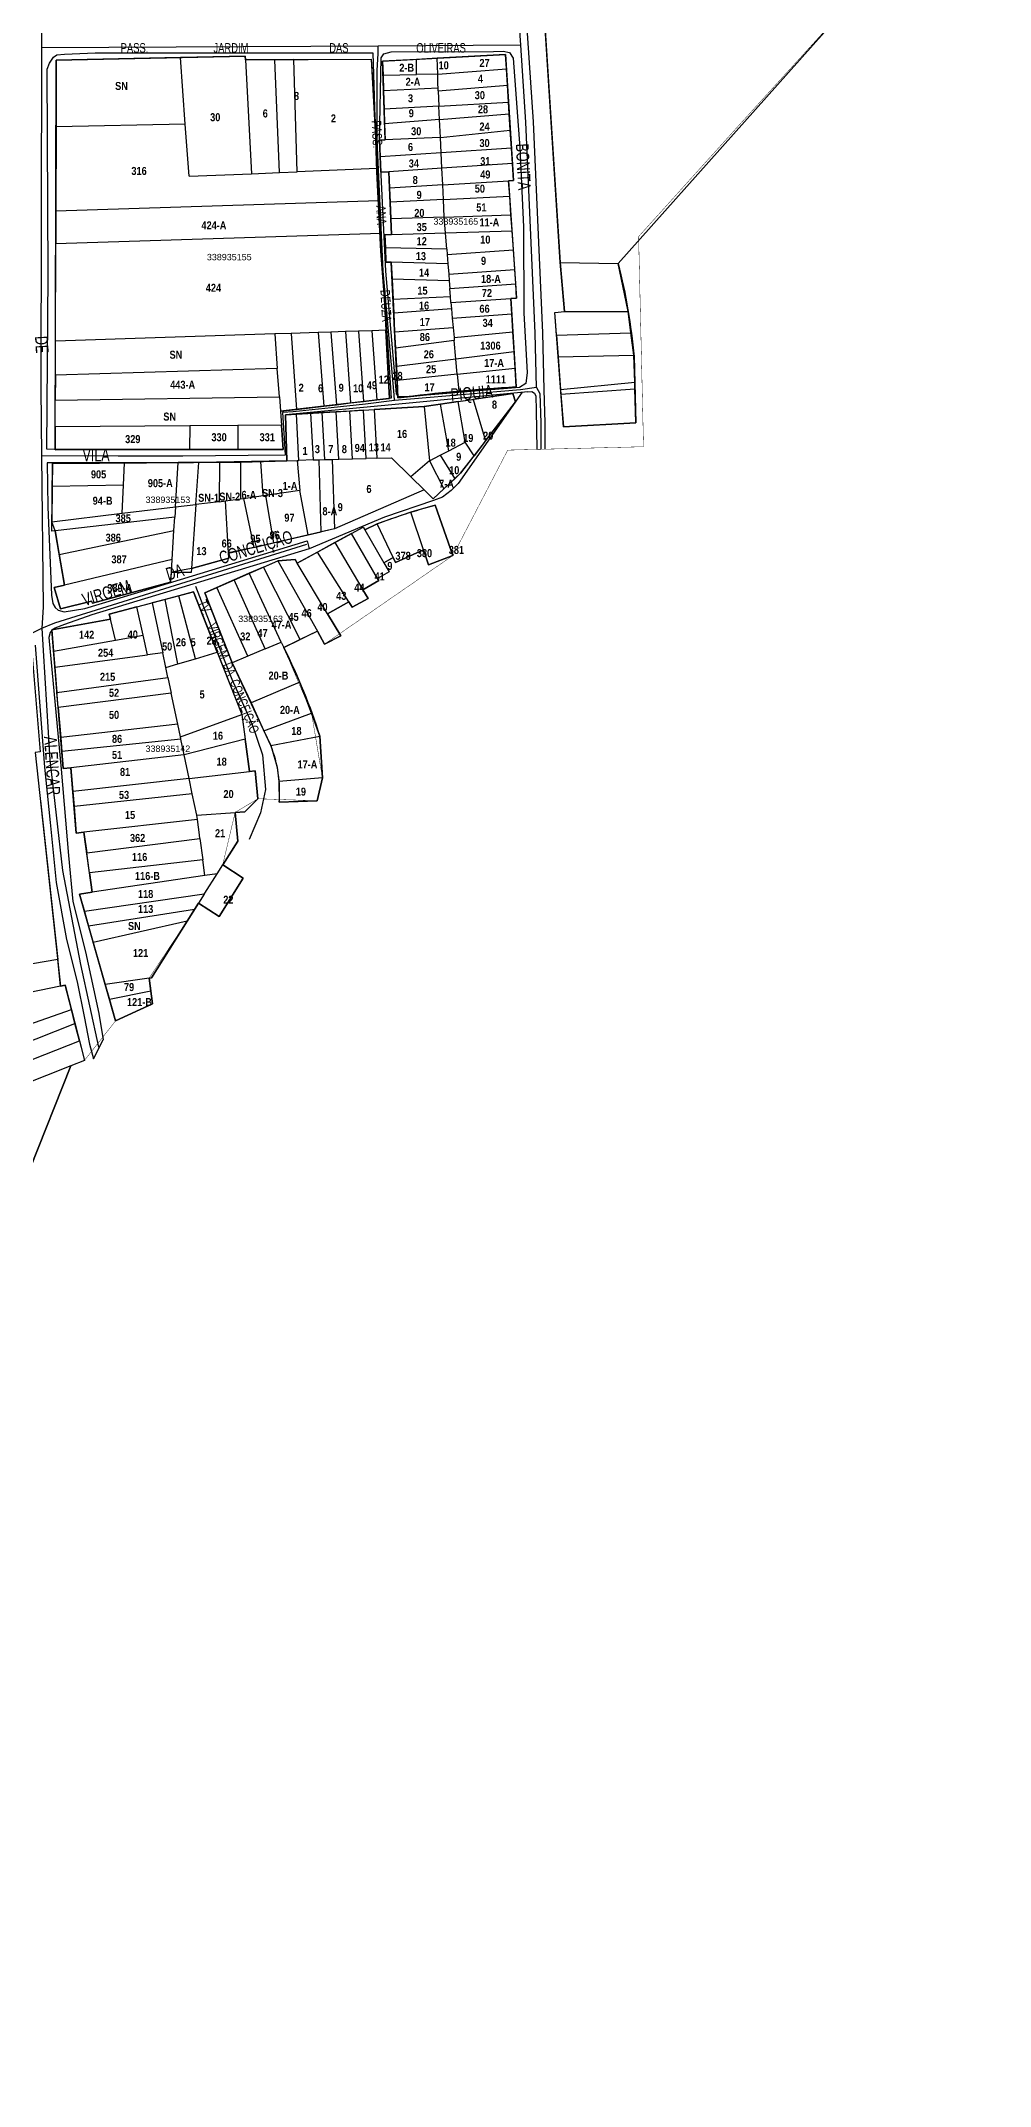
# Model space of a CAD drawing. Extents: x 206099 to 208675, y 4843659 to 4845705.
# Drawn here: x 208338 to 208635, y 4843661 to 4844300 of the extents above; entities that cross this region are included whole.
import ezdxf
from ezdxf.enums import TextEntityAlignment as Align

# ---------------------------------------------------------------- set-up
doc = ezdxf.new("R2010")
doc.units = 0
doc.header["$LTSCALE"] = 1.5
doc.header["$MEASUREMENT"] = 0
for name, color, linetype in [('CD-MALHA-LOTES', 40, 'CONTINUOUS'), ('CD_TXT_QUADRA', 7, 'CONTINUOUS'), ('LM-LIM-SETOR-FISCAL', 7, 'CONTINUOUS'), ('RU-QUADRAS', 6, 'CONTINUOUS'), ('SV-CAMINHO-TRILHA', 20, 'CONTINUOUS'), ('SV-EIXO-ROD-ESTR', 7, 'CONTINUOUS'), ('SV-EIXO-RUA-N-PAV', 6, 'CONTINUOUS'), ('SV-EST-M-N-PAV', 20, 'CONTINUOUS'), ('SV-RUA-NAO-PAV-S-GUIA-C-GUIA', 7, 'CONTINUOUS'), ('SV-TXT-RUA-N-PAV-S-GUIA-C-GUIA', 7, 'CONTINUOUS'), ('Th_NmrPort', 7, 'CONTINUOUS')]:
    doc.layers.add(name, color=color, linetype=linetype)
doc.styles.add('ARIAL', font='ARIAL.TTF')
doc.styles.add('MONOTXT', font='ARIAL.TTF', dxfattribs={"height": 0.2})
doc.styles.get("Standard").update_dxf_attribs({"font": 'swisscbo.ttf'})
doc.linetypes.add('Limite', pattern='A,20,-3,[130,ltypeshp.shx,S=6.35,R=0,X=0,Y=0],-3,20', length=46)

msp = doc.modelspace()

# ---------------------------------------------------------------- linework, layer by layer
at = {"layer": 'CD-MALHA-LOTES', "linetype": 'Continuous'}
for p, q in [((208381.74, 4844294.94), (208342.85, 4844294.09)), ((208401.96, 4844295.38), (208381.74, 4844294.94)), ((208383.21, 4844274.16), (208381.74, 4844294.94)), ((208402.02, 4844294.23), (208401.96, 4844295.38)), ((208461.98, 4844294.71), (208455.48, 4844294.36)), ((208483.29, 4844295.85), (208461.98, 4844294.71)), ((208462.1, 4844289.7), (208461.98, 4844294.71)), ((208483.57, 4844291.4), (208483.29, 4844295.85)), ((208342.85, 4844294.09), (208342.79, 4844273.32)), ((208411.15, 4844294.26), (208402.02, 4844294.23)), ((208402.02, 4844294.23), (208403.87, 4844258.62)), ((208417.18, 4844294.29), (208411.15, 4844294.26)), ((208412.69, 4844258.98), (208411.15, 4844294.26)), ((208417.18, 4844294.29), (208441.36, 4844294.38)), ((208418.18, 4844259.2), (208417.18, 4844294.29)), ((208441.36, 4844294.38), (208443.2, 4844260.22)), ((208455.48, 4844294.36), (208444.88, 4844293.79)), ((208444.88, 4844293.79), (208445.01, 4844289.48)), ((208445.01, 4844289.48), (208455.48, 4844289.62)), ((208445.01, 4844289.48), (208445.16, 4844284.53)), ((208455.48, 4844289.62), (208455.48, 4844294.36)), ((208462.1, 4844289.7), (208455.48, 4844289.62)), ((208462.1, 4844289.7), (208483.57, 4844291.4)), ((208462.18, 4844286.69), (208462.1, 4844289.7)), ((208483.9, 4844286.26), (208483.57, 4844291.4)), ((208462.24, 4844285.39), (208445.16, 4844284.53)), ((208445.16, 4844284.53), (208445.34, 4844278.81)), ((208462.24, 4844285.39), (208462.18, 4844286.69)), ((208462.28, 4844284.52), (208462.24, 4844285.39)), ((208462.28, 4844284.52), (208483.9, 4844286.26)), ((208462.28, 4844284.52), (208462.51, 4844279.78)), ((208484.23, 4844281), (208483.9, 4844286.26)), ((208462.51, 4844279.78), (208445.34, 4844278.81)), ((208445.34, 4844278.81), (208445.48, 4844274.22)), ((208462.71, 4844275.58), (208445.48, 4844274.22)), ((208462.51, 4844279.78), (208484.23, 4844281)), ((208462.71, 4844275.58), (208462.51, 4844279.78)), ((208462.71, 4844275.58), (208484.47, 4844277.3)), ((208462.98, 4844269.94), (208462.71, 4844275.58)), ((208484.47, 4844277.3), (208484.23, 4844281)), ((208484.79, 4844272.27), (208484.47, 4844277.3)), ((208342.79, 4844273.32), (208342.72, 4844246.95)), ((208383.21, 4844274.16), (208342.79, 4844273.32)), ((208384.37, 4844257.82), (208383.21, 4844274.16)), ((208445.64, 4844269.18), (208443.92, 4844269.11)), ((208443.92, 4844269.11), (208444.15, 4844263.88)), ((208445.48, 4844274.22), (208445.64, 4844269.18)), ((208462.76, 4844269.92), (208445.64, 4844269.18)), ((208462.98, 4844269.94), (208462.76, 4844269.92)), ((208462.98, 4844269.94), (208484.79, 4844272.27)), ((208463.21, 4844265.14), (208462.98, 4844269.94)), ((208485.15, 4844266.59), (208484.79, 4844272.27)), ((208463.21, 4844265.14), (208444.15, 4844263.88)), ((208444.15, 4844263.88), (208444.37, 4844259.11)), ((208485.15, 4844266.59), (208463.21, 4844265.14)), ((208463.44, 4844260.35), (208463.21, 4844265.14)), ((208485.46, 4844261.78), (208485.15, 4844266.59)), ((208384.37, 4844257.82), (208403.87, 4844258.62)), ((208403.87, 4844258.62), (208412.69, 4844258.98)), ((208412.69, 4844258.98), (208418.18, 4844259.2)), ((208443.2, 4844260.22), (208418.18, 4844259.2)), ((208443.74, 4844250.2), (208443.2, 4844260.22)), ((208444.37, 4844259.11), (208446.87, 4844259.27)), ((208463.44, 4844260.35), (208446.87, 4844259.27)), ((208446.87, 4844259.27), (208447.09, 4844254.1)), ((208485.46, 4844261.78), (208463.44, 4844260.35)), ((208463.69, 4844255.13), (208463.44, 4844260.35)), ((208463.69, 4844255.13), (208484.28, 4844256.41)), ((208484.28, 4844256.41), (208485.8, 4844256.5)), ((208484.61, 4844251.59), (208484.28, 4844256.41)), ((208485.8, 4844256.5), (208485.46, 4844261.78)), ((208443.74, 4844250.2), (208342.72, 4844246.95)), ((208444.29, 4844240.08), (208443.74, 4844250.2)), ((208463.69, 4844255.13), (208447.09, 4844254.1)), ((208447.09, 4844254.1), (208447.27, 4844249.78)), ((208463.9, 4844250.59), (208447.27, 4844249.78)), ((208447.27, 4844249.78), (208447.5, 4844244.5)), ((208463.9, 4844250.59), (208463.69, 4844255.13)), ((208463.9, 4844250.59), (208484.61, 4844251.59)), ((208464.16, 4844245.09), (208463.9, 4844250.59)), ((208485.01, 4844245.83), (208484.61, 4844251.59)), ((208342.72, 4844246.95), (208342.69, 4844236.81)), ((208464.16, 4844245.09), (208447.5, 4844244.5)), ((208447.5, 4844244.5), (208447.71, 4844239.64)), ((208464.16, 4844245.09), (208485.01, 4844245.83)), ((208464.17, 4844244.96), (208464.16, 4844245.09)), ((208464.55, 4844240.15), (208464.17, 4844244.96)), ((208485.35, 4844240.77), (208485.01, 4844245.83)), ((208342.69, 4844236.81), (208444.29, 4844240.08)), ((208444.29, 4844240.08), (208445.93, 4844209.7)), ((208447.71, 4844239.64), (208445.59, 4844239.58)), ((208445.59, 4844239.58), (208445.74, 4844235.45)), ((208447.71, 4844239.64), (208464.55, 4844240.15)), ((208464.55, 4844240.15), (208485.35, 4844240.77)), ((208464.94, 4844235.04), (208464.55, 4844240.15)), ((208485.76, 4844234.84), (208485.35, 4844240.77)), ((208342.61, 4844206.31), (208342.69, 4844236.81)), ((208464.94, 4844235.04), (208445.74, 4844235.45)), ((208445.74, 4844235.45), (208445.9, 4844231)), ((208445.9, 4844231), (208447.56, 4844230.96)), ((208465.3, 4844230.51), (208447.56, 4844230.96)), ((208447.56, 4844230.96), (208447.83, 4844225.65)), ((208464.94, 4844235.04), (208465.07, 4844233.39)), ((208465.07, 4844233.39), (208485.76, 4844234.84)), ((208465.07, 4844233.39), (208465.3, 4844230.51)), ((208465.3, 4844230.51), (208465.55, 4844227.28)), ((208486.18, 4844228.72), (208485.76, 4844234.84)), ((208465.71, 4844225.2), (208447.83, 4844225.65)), ((208447.83, 4844225.65), (208448.14, 4844219.3)), ((208465.55, 4844227.28), (208486.18, 4844228.72)), ((208465.55, 4844227.28), (208465.71, 4844225.2)), ((208465.71, 4844225.2), (208465.9, 4844222.74)), ((208465.9, 4844222.74), (208486.49, 4844224.18)), ((208486.49, 4844224.18), (208486.18, 4844228.72)), ((208486.79, 4844219.79), (208486.49, 4844224.18)), ((208466.11, 4844220.11), (208448.14, 4844219.3)), ((208448.14, 4844219.3), (208448.35, 4844215.07)), ((208466.11, 4844220.11), (208465.9, 4844222.74)), ((208466.23, 4844218.54), (208466.11, 4844220.11)), ((208466.25, 4844218.35), (208466.23, 4844218.54)), ((208466.25, 4844218.35), (208485, 4844219.66)), ((208466.25, 4844218.35), (208466.42, 4844216.42)), ((208485, 4844219.66), (208486.79, 4844219.79)), ((208485.29, 4844214.82), (208485, 4844219.66)), ((208466.42, 4844216.42), (208448.35, 4844215.07)), ((208448.35, 4844215.07), (208448.65, 4844209.21)), ((208466.42, 4844216.42), (208466.68, 4844213.52)), ((208466.68, 4844213.52), (208485.29, 4844214.82)), ((208466.68, 4844213.52), (208466.94, 4844210.58)), ((208485.62, 4844209.26), (208485.29, 4844214.82)), ((208342.58, 4844195.66), (208342.61, 4844206.31)), ((208411.18, 4844208.56), (208342.61, 4844206.31)), ((208416.35, 4844208.73), (208411.18, 4844208.56)), ((208411.18, 4844208.56), (208411.97, 4844197.76)), ((208424.76, 4844209), (208416.35, 4844208.73)), ((208416.35, 4844208.73), (208418.01, 4844184.99)), ((208428.73, 4844209.13), (208424.76, 4844209)), ((208424.76, 4844209), (208426.51, 4844185.99)), ((208433.31, 4844209.28), (208428.73, 4844209.13)), ((208428.73, 4844209.13), (208430.45, 4844186.46)), ((208437.34, 4844209.42), (208433.31, 4844209.28)), ((208433.31, 4844209.28), (208434.87, 4844186.99)), ((208441.54, 4844209.55), (208437.34, 4844209.42)), ((208437.34, 4844209.42), (208438.88, 4844187.46)), ((208445.93, 4844209.7), (208441.54, 4844209.55)), ((208441.54, 4844209.55), (208443.05, 4844187.96)), ((208447.07, 4844188.44), (208445.93, 4844209.7)), ((208448.65, 4844209.21), (208466.94, 4844210.58)), ((208448.65, 4844209.21), (208448.9, 4844204.11)), ((208467.31, 4844206.47), (208448.9, 4844204.11)), ((208466.94, 4844210.58), (208467.22, 4844207.45)), ((208467.22, 4844207.45), (208485.62, 4844209.26)), ((208467.22, 4844207.45), (208467.31, 4844206.47)), ((208467.82, 4844200.73), (208467.31, 4844206.47)), ((208485.99, 4844203.02), (208485.62, 4844209.26)), ((208448.9, 4844204.11), (208449.19, 4844198.38)), ((208467.82, 4844200.73), (208449.19, 4844198.38)), ((208485.99, 4844203.02), (208467.82, 4844200.73)), ((208468.24, 4844195.98), (208467.82, 4844200.73)), ((208486.3, 4844197.87), (208485.99, 4844203.02)), ((208342.58, 4844195.66), (208342.56, 4844187.84)), ((208411.97, 4844197.76), (208342.58, 4844195.66)), ((208412.62, 4844188.96), (208411.97, 4844197.76)), ((208449.19, 4844198.38), (208449.41, 4844194.01)), ((208468.24, 4844195.98), (208449.41, 4844194.01)), ((208449.41, 4844194.01), (208449.68, 4844188.6)), ((208468.24, 4844195.98), (208486.3, 4844197.87)), ((208468.24, 4844195.98), (208468.72, 4844190.64)), ((208486.65, 4844192.03), (208486.3, 4844197.87)), ((208342.53, 4844179.53), (208342.56, 4844187.84)), ((208342.56, 4844187.84), (208412.62, 4844188.96)), ((208412.62, 4844188.96), (208412.96, 4844184.39)), ((208418.01, 4844184.99), (208426.51, 4844185.99)), ((208426.51, 4844185.99), (208430.45, 4844186.46)), ((208430.45, 4844186.46), (208434.87, 4844186.99)), ((208434.87, 4844186.99), (208438.88, 4844187.46)), ((208438.88, 4844187.46), (208443.05, 4844187.96)), ((208457.87, 4844185.84), (208442.21, 4844184.92)), ((208443.05, 4844187.96), (208447.07, 4844188.44)), ((208449.68, 4844188.6), (208468.54, 4844190.63)), ((208462.94, 4844186.6), (208457.87, 4844185.84)), ((208457.87, 4844185.84), (208459.58, 4844168.94)), ((208468.47, 4844187.42), (208462.94, 4844186.6)), ((208465.54, 4844172.06), (208462.94, 4844186.6)), ((208468.47, 4844187.42), (208473.2, 4844188.12)), ((208470.68, 4844174.74), (208468.47, 4844187.42)), ((208468.54, 4844190.63), (208468.72, 4844190.64)), ((208468.72, 4844190.64), (208486.65, 4844192.03)), ((208485.58, 4844189.96), (208473.2, 4844188.12)), ((208473.2, 4844188.12), (208477.08, 4844175.18)), ((208477.08, 4844175.18), (208486.41, 4844187.31)), ((208486.41, 4844187.31), (208485.58, 4844189.96)), ((208342.53, 4844179.53), (208342.51, 4844172.34)), ((208384.63, 4844179.82), (208342.53, 4844179.53)), ((208384.63, 4844179.82), (208384.51, 4844172.44)), ((208399.62, 4844179.92), (208384.63, 4844179.82)), ((208413.28, 4844180.01), (208399.62, 4844179.92)), ((208399.62, 4844179.92), (208399.62, 4844172.47)), ((208412.96, 4844184.39), (208418.01, 4844184.99)), ((208412.96, 4844184.39), (208413.28, 4844180.01)), ((208413.84, 4844172.5), (208413.28, 4844180.01)), ((208417.92, 4844183.52), (208414.5, 4844183.32)), ((208414.5, 4844183.32), (208414.94, 4844168.95)), ((208417.92, 4844183.52), (208422.35, 4844183.77)), ((208418.74, 4844169.05), (208417.92, 4844183.52)), ((208425.93, 4844183.98), (208422.35, 4844183.77)), ((208422.35, 4844183.77), (208423.17, 4844169.18)), ((208430.35, 4844184.23), (208425.93, 4844183.98)), ((208425.93, 4844183.98), (208426.76, 4844169.28)), ((208434.65, 4844184.48), (208430.35, 4844184.23)), ((208431.19, 4844169.41), (208430.35, 4844184.23)), ((208438.94, 4844184.73), (208434.65, 4844184.48)), ((208435.5, 4844169.53), (208434.65, 4844184.48)), ((208438.94, 4844184.73), (208442.21, 4844184.92)), ((208439.79, 4844169.65), (208438.94, 4844184.73)), ((208442.21, 4844184.92), (208443.07, 4844169.74)), ((208465.54, 4844172.06), (208470.68, 4844174.74)), ((208473.46, 4844170.47), (208470.68, 4844174.74)), ((208477.08, 4844175.18), (208473.46, 4844170.47)), ((208341.67, 4844168.12), (208341.6, 4844160.89)), ((208364.18, 4844168.28), (208341.67, 4844168.12)), ((208342.51, 4844172.34), (208384.51, 4844172.44)), ((208363.85, 4844161.31), (208364.18, 4844168.28)), ((208381.01, 4844168.39), (208364.18, 4844168.28)), ((208380.12, 4844154.51), (208381.01, 4844168.39)), ((208387.43, 4844168.44), (208381.01, 4844168.39)), ((208384.51, 4844172.44), (208399.62, 4844172.47)), ((208386.53, 4844155.28), (208387.43, 4844168.44)), ((208387.43, 4844168.44), (208393.85, 4844168.49)), ((208393.85, 4844168.49), (208393.75, 4844156.15)), ((208400.27, 4844168.53), (208393.85, 4844168.49)), ((208399.62, 4844172.47), (208413.84, 4844172.5)), ((208400.46, 4844168.54), (208400.27, 4844168.53)), ((208406.79, 4844168.71), (208400.46, 4844168.54)), ((208400.46, 4844168.54), (208400.46, 4844157.04)), ((208414.94, 4844168.95), (208406.79, 4844168.71)), ((208407.59, 4844158.03), (208406.79, 4844168.71)), ((208414.94, 4844168.95), (208418.13, 4844169.04)), ((208418.13, 4844169.04), (208418.74, 4844169.05)), ((208418.13, 4844169.04), (208418.97, 4844159.61)), ((208423.17, 4844169.18), (208418.74, 4844169.05)), ((208423.17, 4844169.18), (208425.03, 4844169.23)), ((208425.03, 4844169.23), (208426.76, 4844169.28)), ((208425.72, 4844146.71), (208425.03, 4844169.23)), ((208426.76, 4844169.28), (208429.13, 4844169.35)), ((208429.13, 4844169.35), (208431.19, 4844169.41)), ((208429.13, 4844169.35), (208429.85, 4844147.67)), ((208431.19, 4844169.41), (208435.5, 4844169.53)), ((208435.5, 4844169.53), (208439.79, 4844169.65)), ((208443.07, 4844169.74), (208439.79, 4844169.65)), ((208443.07, 4844169.74), (208447.65, 4844169.87)), ((208447.65, 4844169.87), (208453.75, 4844163.87)), ((208459.58, 4844168.94), (208453.75, 4844163.87)), ((208459.58, 4844168.94), (208462.92, 4844170.69)), ((208459.58, 4844168.94), (208464.05, 4844160.17)), ((208462.92, 4844170.69), (208465.54, 4844172.06)), ((208462.92, 4844170.69), (208467.45, 4844163.33)), ((208469.29, 4844165.05), (208473.46, 4844170.47)), ((208341.6, 4844160.89), (208341.49, 4844149.87)), ((208363.85, 4844161.31), (208341.6, 4844160.89)), ((208363.44, 4844152.51), (208363.85, 4844161.31)), ((208453.75, 4844163.87), (208457.87, 4844159.82)), ((208464.05, 4844160.17), (208467.45, 4844163.33)), ((208467.45, 4844163.33), (208469.29, 4844165.05)), ((208363.44, 4844152.51), (208380.12, 4844154.51)), ((208380.12, 4844154.51), (208379.92, 4844151.35)), ((208380.12, 4844154.51), (208386.53, 4844155.28)), ((208386.53, 4844155.28), (208385.16, 4844135.29)), ((208393.75, 4844156.15), (208386.53, 4844155.28)), ((208393.75, 4844156.15), (208395.74, 4844156.39)), ((208395.74, 4844156.39), (208400.46, 4844157.04)), ((208396.72, 4844140.13), (208395.74, 4844156.39)), ((208400.46, 4844157.04), (208401.42, 4844157.18)), ((208401.42, 4844157.18), (208407.59, 4844158.03)), ((208401.42, 4844157.18), (208404.63, 4844141.8)), ((208407.59, 4844158.03), (208408.23, 4844158.12)), ((208418.97, 4844159.61), (208408.23, 4844158.12)), ((208408.23, 4844158.12), (208410.8, 4844143.24)), ((208421.64, 4844145.76), (208418.97, 4844159.61)), ((208457.87, 4844159.82), (208429.85, 4844147.67)), ((208461.31, 4844155.04), (208453.76, 4844152.87)), ((208457.87, 4844159.82), (208460.7, 4844157.04)), ((208460.7, 4844157.04), (208464.05, 4844160.17)), ((208466.87, 4844139.33), (208461.31, 4844155.04)), ((208341.49, 4844149.87), (208363.44, 4844152.51)), ((208342.52, 4844147.01), (208341.49, 4844149.87)), ((208379.92, 4844151.35), (208342.52, 4844147.01)), ((208379.65, 4844147.11), (208379.92, 4844151.35)), ((208429.85, 4844147.67), (208425.72, 4844146.71)), ((208435.15, 4844146.17), (208438.83, 4844148.17)), ((208438.83, 4844148.17), (208439.31, 4844147.37)), ((208443.21, 4844149.22), (208439.31, 4844147.37)), ((208453.76, 4844152.87), (208443.21, 4844149.22)), ((208448.16, 4844138.71), (208443.21, 4844149.22)), ((208457.69, 4844141.11), (208453.76, 4844152.87)), ((208342.52, 4844147.01), (208343.81, 4844139.65)), ((208343.81, 4844139.65), (208379.65, 4844147.11)), ((208379.08, 4844138.13), (208379.65, 4844147.11)), ((208404.63, 4844141.8), (208396.72, 4844140.13)), ((208404.63, 4844141.8), (208410.8, 4844143.24)), ((208410.8, 4844143.24), (208421.64, 4844145.76)), ((208421.64, 4844145.76), (208425.72, 4844146.71)), ((208429.97, 4844143.36), (208424.51, 4844140.39)), ((208435.15, 4844146.17), (208429.97, 4844143.36)), ((208429.97, 4844143.36), (208438.71, 4844128.61)), ((208443.3, 4844132.16), (208435.15, 4844146.17)), ((208439.31, 4844147.37), (208445.3, 4844137.07)), ((208448.91, 4844137.12), (208457.69, 4844141.11)), ((208457.69, 4844141.11), (208459.24, 4844136.45)), ((208343.81, 4844139.65), (208345.48, 4844130.07)), ((208379.08, 4844138.13), (208345.48, 4844130.07)), ((208378.86, 4844134.11), (208379.08, 4844138.13)), ((208385.16, 4844135.29), (208378.86, 4844134.11)), ((208385.16, 4844135.29), (208396.76, 4844138.53)), ((208396.76, 4844138.53), (208396.72, 4844140.13)), ((208407.63, 4844135.72), (208403.18, 4844133.77)), ((208407.63, 4844135.72), (208412.13, 4844137.69)), ((208419.13, 4844113.05), (208407.63, 4844135.72)), ((208417.56, 4844138.06), (208412.13, 4844137.69)), ((208412.13, 4844137.69), (208424.48, 4844115.64)), ((208418.22, 4844136.96), (208417.56, 4844138.06)), ((208424.51, 4844140.39), (208418.22, 4844136.96)), ((208427.71, 4844121.15), (208418.22, 4844136.96)), ((208434.35, 4844124.86), (208424.51, 4844140.39)), ((208445.3, 4844137.07), (208448.16, 4844138.71)), ((208445.3, 4844137.07), (208446.96, 4844134.22)), ((208448.16, 4844138.71), (208448.91, 4844137.12)), ((208459.24, 4844136.45), (208466.87, 4844139.33)), ((208345.48, 4844130.07), (208342.25, 4844129.29)), ((208342.25, 4844129.29), (208344.2, 4844122.69)), ((208354.19, 4844124.42), (208378.62, 4844131.01)), ((208378.62, 4844131.01), (208378.86, 4844134.11)), ((208393.08, 4844129.34), (208389.35, 4844127.71)), ((208398.49, 4844131.72), (208393.08, 4844129.34)), ((208402.72, 4844107.84), (208393.08, 4844129.34)), ((208403.18, 4844133.77), (208398.49, 4844131.72)), ((208408.17, 4844110.13), (208398.49, 4844131.72)), ((208413.19, 4844112.24), (208403.18, 4844133.77)), ((208438.71, 4844128.61), (208443.68, 4844131.51)), ((208440.34, 4844125.86), (208438.71, 4844128.61)), ((208446.96, 4844134.22), (208443.3, 4844132.16)), ((208443.68, 4844131.51), (208443.3, 4844132.16)), ((208344.2, 4844122.69), (208353.9, 4844125.06)), ((208353.9, 4844125.06), (208354.19, 4844124.42)), ((208368.04, 4844123.3), (208359.39, 4844121.03)), ((208368.04, 4844123.3), (208372.87, 4844124.57)), ((208370.05, 4844114.4), (208368.04, 4844123.3)), ((208376.89, 4844125.63), (208372.87, 4844124.57)), ((208372.87, 4844124.57), (208376.15, 4844108.95)), ((208381.15, 4844126.74), (208376.89, 4844125.63)), ((208380.9, 4844105.45), (208376.89, 4844125.63)), ((208385.74, 4844127.95), (208381.15, 4844126.74)), ((208386.34, 4844107.07), (208381.15, 4844126.74)), ((208393.21, 4844109.1), (208385.74, 4844127.95)), ((208389.35, 4844127.71), (208397.89, 4844105.81)), ((208427.71, 4844121.15), (208434.35, 4844124.86)), ((208434.35, 4844124.86), (208435.4, 4844123.2)), ((208435.4, 4844123.2), (208440.34, 4844125.86)), ((208359.78, 4844119.45), (208341.49, 4844116.12)), ((208341.49, 4844116.12), (208342.04, 4844109.4)), ((208359.39, 4844121.03), (208359.78, 4844119.45)), ((208361.41, 4844112.86), (208359.78, 4844119.45)), ((208424.48, 4844115.64), (208419.13, 4844113.05)), ((208424.48, 4844115.64), (208426.74, 4844111.64)), ((208431.86, 4844114.25), (208427.71, 4844121.15)), ((208342.04, 4844109.4), (208361.41, 4844112.86)), ((208342.04, 4844109.4), (208342.44, 4844104.43)), ((208361.41, 4844112.86), (208370.05, 4844114.4)), ((208371.42, 4844108.32), (208370.05, 4844114.4)), ((208386.34, 4844107.07), (208393.21, 4844109.1)), ((208393.21, 4844109.1), (208400.92, 4844089.63)), ((208408.17, 4844110.13), (208402.72, 4844107.84)), ((208408.17, 4844110.13), (208413.19, 4844112.24)), ((208413.19, 4844112.24), (208413.98, 4844110.55)), ((208413.98, 4844110.55), (208419.13, 4844113.05)), ((208419.02, 4844099.71), (208413.98, 4844110.55)), ((208426.74, 4844111.64), (208431.86, 4844114.25)), ((208342.44, 4844104.43), (208371.42, 4844108.32)), ((208342.44, 4844104.43), (208343.09, 4844096.53)), ((208376.15, 4844108.95), (208371.42, 4844108.32)), ((208377.12, 4844104.33), (208376.15, 4844108.95)), ((208377.12, 4844104.33), (208380.9, 4844105.45)), ((208377.77, 4844101.22), (208377.12, 4844104.33)), ((208380.9, 4844105.45), (208386.34, 4844107.07)), ((208402.72, 4844107.84), (208397.89, 4844105.81)), ((208397.89, 4844105.81), (208403.84, 4844093.33)), ((208343.09, 4844096.53), (208377.77, 4844101.22)), ((208343.47, 4844091.86), (208343.09, 4844096.53)), ((208378.8, 4844096.31), (208343.47, 4844091.86)), ((208377.77, 4844101.22), (208378.8, 4844096.31)), ((208380.82, 4844086.66), (208378.8, 4844096.31)), ((208419.02, 4844099.71), (208403.84, 4844093.33)), ((208422.67, 4844090.07), (208419.02, 4844099.71)), ((208343.47, 4844091.86), (208344.24, 4844082.44)), ((208403.84, 4844093.33), (208407.74, 4844084.57)), ((208407.74, 4844084.57), (208422.67, 4844090.07)), ((208425.22, 4844082.83), (208422.67, 4844090.07)), ((208380.82, 4844086.66), (208344.24, 4844082.44)), ((208381.66, 4844082.63), (208380.82, 4844086.66)), ((208381.66, 4844082.63), (208400.92, 4844089.63)), ((208400.92, 4844089.63), (208401.91, 4844081.96)), ((208407.74, 4844084.57), (208409.95, 4844079.94)), ((208344.24, 4844082.44), (208344.59, 4844078.12)), ((208381.81, 4844081.91), (208344.59, 4844078.12)), ((208344.59, 4844078.12), (208345.03, 4844072.73)), ((208381.81, 4844081.91), (208381.66, 4844082.63)), ((208382.84, 4844077.03), (208381.81, 4844081.91)), ((208401.91, 4844081.96), (208382.84, 4844077.03)), ((208403.23, 4844071.79), (208401.91, 4844081.96)), ((208409.95, 4844079.94), (208425.22, 4844082.83)), ((208409.95, 4844079.94), (208411.93, 4844073.22)), ((208426.06, 4844069.85), (208425.22, 4844082.83)), ((208345.03, 4844072.73), (208347.45, 4844073.01)), ((208382.71, 4844077), (208347.45, 4844073.01)), ((208347.45, 4844073.01), (208348.06, 4844065.58)), ((208382.84, 4844077.03), (208382.71, 4844077)), ((208384.38, 4844069.67), (208382.84, 4844077.03)), ((208384.38, 4844069.67), (208403.23, 4844071.79)), ((208405.07, 4844072), (208403.23, 4844071.79)), ((208405.89, 4844063.32), (208405.07, 4844072)), ((208411.93, 4844073.22), (208412.47, 4844068.68)), ((208384.38, 4844069.67), (208348.06, 4844065.58)), ((208348.06, 4844065.58), (208348.45, 4844060.86)), ((208385.38, 4844064.9), (208348.45, 4844060.86)), ((208385.38, 4844064.9), (208384.38, 4844069.67)), ((208386.79, 4844058.16), (208385.38, 4844064.9)), ((208426.06, 4844069.85), (208412.47, 4844068.68)), ((208412.47, 4844068.68), (208412.52, 4844062.21)), ((208424.47, 4844062.68), (208426.06, 4844069.85)), ((208337.9, 4844062.65), (208343.31, 4844013.04)), ((208348.45, 4844060.86), (208349.13, 4844052.6)), ((208386.79, 4844058.16), (208398.77, 4844059.02)), ((208386.98, 4844056.81), (208386.79, 4844058.16)), ((208398.77, 4844059.02), (208401.8, 4844059.24)), ((208399.58, 4844050.05), (208398.77, 4844059.02)), ((208401.8, 4844059.24), (208405.89, 4844063.32)), ((208412.52, 4844062.21), (208424.47, 4844062.68)), ((208349.13, 4844052.6), (208351.5, 4844052.87)), ((208386.98, 4844056.81), (208351.5, 4844052.87)), ((208351.5, 4844052.87), (208352.39, 4844046.42)), ((208387.62, 4844052.04), (208386.98, 4844056.81)), ((208387.78, 4844050.88), (208387.62, 4844052.04)), ((208352.39, 4844046.42), (208387.78, 4844050.88)), ((208353.26, 4844040.17), (208352.39, 4844046.42)), ((208387.78, 4844050.88), (208388.69, 4844044.22)), ((208394.9, 4844042.64), (208399.58, 4844050.05)), ((208388.69, 4844044.22), (208353.26, 4844040.17)), ((208353.26, 4844040.17), (208354.1, 4844034.12)), ((208389.36, 4844039.29), (208354.1, 4844034.12)), ((208389.36, 4844039.29), (208388.69, 4844044.22)), ((208389.34, 4844033.81), (208393.15, 4844039.85)), ((208393.15, 4844039.85), (208389.36, 4844039.29)), ((208393.15, 4844039.85), (208394.9, 4844042.64)), ((208401.25, 4844038.55), (208394.9, 4844042.64)), ((208354.1, 4844034.12), (208350.13, 4844033.54)), ((208350.13, 4844033.54), (208351.68, 4844028.09)), ((208389.15, 4844033.52), (208351.68, 4844028.09)), ((208389.15, 4844033.52), (208387.36, 4844030.68)), ((208389.15, 4844033.52), (208389.34, 4844033.81)), ((208393.74, 4844026.56), (208401.25, 4844038.55)), ((208351.68, 4844028.09), (208352.97, 4844023.54)), ((208386.12, 4844028.7), (208352.97, 4844023.54)), ((208383.79, 4844025.02), (208386.12, 4844028.7)), ((208386.12, 4844028.7), (208387.36, 4844030.68)), ((208387.36, 4844030.68), (208393.74, 4844026.56)), ((208352.97, 4844023.54), (208354.43, 4844018.41)), ((208383.79, 4844025.02), (208354.43, 4844018.41)), ((208372.63, 4844007.33), (208383.79, 4844025.02)), ((208354.43, 4844018.41), (208358.16, 4844005.31)), ((208343.31, 4844013.04), (208305.63, 4844006.64)), ((208344.22, 4844004.72), (208343.31, 4844013.04)), ((208371.9, 4844007.23), (208358.16, 4844005.31)), ((208371.9, 4844007.23), (208372.63, 4844007.33)), ((208372.41, 4844003.23), (208371.9, 4844007.23)), ((208344.22, 4844004.72), (208306.34, 4843996.94)), ((208345.66, 4844005.02), (208344.22, 4844004.72)), ((208347.6, 4843997.45), (208345.66, 4844005.02)), ((208358.16, 4844005.31), (208359.49, 4844000.62)), ((208372.41, 4844003.23), (208359.49, 4844000.62)), ((208359.49, 4844000.62), (208361.4, 4843993.9)), ((208372.92, 4843999.2), (208372.41, 4844003.23)), ((208307.34, 4843983.41), (208347.6, 4843997.45)), ((208348.71, 4843993.1), (208347.6, 4843997.45)), ((208361.4, 4843993.9), (208372.92, 4843999.2)), ((208307.81, 4843976.99), (208348.71, 4843993.1)), ((208308.24, 4843971.2), (208350.09, 4843987.68)), ((208350.09, 4843987.68), (208348.71, 4843993.1)), ((208350.09, 4843987.68), (208351.66, 4843981.53)), ((208351.66, 4843981.53), (208347.38, 4843979.84)), ((208347.38, 4843979.84), (208308.72, 4843964.61)), ((208334.62, 4843947.55), (208347.38, 4843979.84))]:
    msp.add_line(p, q, dxfattribs=at)
for points in [[(208490.34, 4844387.44), (208500.44, 4844230.85)], [(208518.53, 4844230.61), (208607.83, 4844330.77), (208614.97, 4844342.05), (208618.43, 4844354.79)], [(208500.44, 4844230.85), (208501.72, 4844215.53)], [(208500.44, 4844230.85), (208518.53, 4844230.61)], [(208521.66, 4844215.62), (208518.53, 4844230.61)], [(208499.25, 4844208.2), (208498.72, 4844215.31), (208501.72, 4844215.53)], [(208501.72, 4844215.53), (208521.66, 4844215.62)], [(208522.54, 4844208.89), (208521.66, 4844215.62)], [(208499.25, 4844208.2), (208522.54, 4844208.89)], [(208499.25, 4844208.2), (208499.76, 4844201.36)], [(208523.45, 4844201.9), (208522.54, 4844208.89)], [(208499.76, 4844201.36), (208523.45, 4844201.9)], [(208499.76, 4844201.36), (208500.52, 4844191.19)], [(208523.72, 4844193.54), (208523.45, 4844201.9)], [(208500.52, 4844191.19), (208523.72, 4844193.54)], [(208523.78, 4844191.46), (208523.72, 4844193.54)], [(208500.52, 4844191.19), (208500.63, 4844189.78)], [(208500.63, 4844189.78), (208501.39, 4844179.54), (208524.08, 4844180.82), (208523.78, 4844191.46)], [(208500.63, 4844189.78), (208523.78, 4844191.46)]]:
    msp.add_lwpolyline(points, dxfattribs=at)
at = {"layer": 'LM-LIM-SETOR-FISCAL', "linetype": 'Limite', "ltscale": 0.1, "const_width": 0.13, "flags": 128}
msp.add_lwpolyline([(206951.13, 4844515.15), (206103.85, 4844311.15), (206102.2, 4844310.76), (206463.03, 4843896.23), (206552, 4844015.88), (206955.36, 4843691.91), (206997.06, 4843661.13), (206998.31, 4843663.57), (207016.42, 4843698.58), (207012.73, 4843700.99), (207070.72, 4843830.73), (207120.99, 4843945.82), (207148.62, 4843951), (207201.26, 4843971.46), (207207.29, 4843958.02), (207217.12, 4843955.42), (207337.27, 4843938.21), (207437.15, 4843921.71), (207622.29, 4843892.61), (207679.53, 4843880.04), (207690.49, 4843889.02), (207671.55, 4843915.2), (207748.93, 4843970.7), (207711.26, 4844025.71), (207698.36, 4844043.55), (207668.91, 4844086.59), (207641.42, 4844125.22), (207698.91, 4844166.45), (207678.15, 4844195.51), (207667.43, 4844209.54), (207654.06, 4844227.54), (207631.24, 4844260.95), (207605.71, 4844299.54), (207598, 4844309.83), (207586.64, 4844326.37), (207553.25, 4844375.41), (207542.96, 4844389.81), (207530.49, 4844407.67), (207597.31, 4844451.76), (207621.23, 4844476.19), (207656.93, 4844513), (207690.53, 4844547.25), (207699.44, 4844555.93), (207701.4, 4844564.61), (207693.13, 4844573.37), (207679, 4844583.84), (207661.07, 4844596.77), (207637.45, 4844615.37), (207585.86, 4844655.97), (207575.48, 4844664.69), (207569.08, 4844671.5), (207569.45, 4844680.36), (207654.93, 4844703.13), (207663.89, 4844680.39), (207677.57, 4844669.34), (207702.32, 4844650.54), (207716.26, 4844640.68), (207753.78, 4844609.83), (207762.93, 4844554.62), (207770.13, 4844473.57), (207776.84, 4844472.68), (207793.01, 4844360.57), (207785.17, 4844355.62), (207770.44, 4844345.59), (207748.43, 4844330.95), (207747.91, 4844324.8), (207753.52, 4844317.31), (207769.28, 4844298.69), (207775.01, 4844293.43), (207782.88, 4844283.92), (207789.15, 4844276.2), (207815.46, 4844244.33), (207819.38, 4844241.82), (207833.89, 4844253.22), (207837.15, 4844248.8), (207827.85, 4844241.71), (207830.8, 4844238.17), (207835.76, 4844241.82), (207843.28, 4844230.65), (207850.47, 4844234.85), (207853.27, 4844229.99), (207850.22, 4844228.31), (207852.55, 4844223.47), (207862.28, 4844194.53), (207852.98, 4844190.72), (207855.45, 4844183.13), (207841.05, 4844179.2), (207842.75, 4844174.19), (207831.58, 4844167.48), (207835.38, 4844161.88), (207841.17, 4844165.37), (207847.07, 4844155.75), (207831.32, 4844146.19), (207834.89, 4844140.85), (207829.27, 4844137.4), (207831.74, 4844133), (207827.93, 4844130.58), (207830.96, 4844126.13), (207825.79, 4844122.95), (207828.8, 4844117.88), (207826.74, 4844116.71), (207837.07, 4844101.63), (207828.21, 4844096.11), (207838.21, 4844083.58), (207810.77, 4844063.9), (207814.94, 4844058.51), (207818.35, 4844060.87), (207823.85, 4844053.22), (207815.63, 4844047.62), (207818.11, 4844034.1), (207801.11, 4844022.39), (207805.92, 4844012.86), (207800.29, 4844003.99), (207792.72, 4843932.76), (207821.91, 4843926.4), (207859.75, 4843922.03), (207884.09, 4843912.26), (207889.39, 4843912.02), (207898.99, 4843924.88), (207898.88, 4843930.09), (207899.02, 4843938.96), (207962.06, 4843938.77), (207963.84, 4843901.85), (207941.02, 4843902.05), (207942.04, 4843841.47), (208007.7, 4843841.21), (208022.14, 4843841.12), (208036.07, 4843839.89), (208056.34, 4843840.14), (208090.26, 4843841.1), (208106.1, 4843842.59), (208189.59, 4843856.54), (208188.16, 4843865.4), (208275.25, 4843877.18), (208292.72, 4843880.37), (208298.69, 4843887.78), (208321.91, 4843926.37), (208334.62, 4843947.55), (208347.38, 4843979.84), (208351.66, 4843981.53), (208361.4, 4843993.9), (208372.92, 4843999.2), (208371.9, 4844007.23), (208387.36, 4844030.68), (208393.74, 4844026.56), (208401.25, 4844038.55), (208394.9, 4844042.64), (208398.77, 4844059.02), (208405.89, 4844063.32), (208424.47, 4844062.68), (208426.06, 4844069.85), (208422.67, 4844090.07), (208413.98, 4844110.55), (208424.48, 4844115.64), (208426.74, 4844111.64), (208466.87, 4844139.33), (208484, 4844172.26), (208526.46, 4844173.32), (208524.92, 4844238.99), (208556.34, 4844273.82), (208606.67, 4844329.22), (208617.29, 4844355.28), (208634.75, 4844382.44), (208623.4, 4844573.87), (208620.94, 4844586.93), (208617.24, 4844585.48), (208611.62, 4844582.44), (208602.16, 4844575.47), (208597.22, 4844571.55), (208589.65, 4844565.64), (208583.91, 4844560.59), (208574.64, 4844553.13), (208565.88, 4844547.77), (208558.91, 4844543.84), (208546.16, 4844536.68), (208538.21, 4844532.01), (208523.21, 4844523.48), (208501.29, 4844510.52), (208474.09, 4844504.73), (208470.3, 4844549.75), (208469.96, 4844556.19), (208469.21, 4844570.01), (208467.84, 4844586.2), (208466.79, 4844596.16), (208463.28, 4844642.74), (208459.25, 4844689.33), (208457.41, 4844719.81), (208456.59, 4844734.9), (208455.83, 4844742.23), (208452.75, 4844785.24), (208451.92, 4844795.94), (208448.46, 4844834.88), (208447.26, 4844852.46), (208446.16, 4844873.31), (208445.12, 4844881.64), (208441.97, 4844928.93), (208438.81, 4844974.82), (208435.74, 4845020.91), (208434.09, 4845038.6), (208431.09, 4845069.57), (208428.45, 4845117.03), (208425.65, 4845163.09), (208425.04, 4845177.97), (208424.21, 4845193.61), (208423.19, 4845208.28), (208420.65, 4845245.05), (208420.1, 4845254.11), (208419.59, 4845259.67), (208417.58, 4845281.54), (208417.08, 4845287.58), (208415.98, 4845307.61), (208414.07, 4845322.51), (208412.84, 4845335.67), (208409.33, 4845349.09), (208404.94, 4845354.53), (208397.22, 4845363.48), (208391.26, 4845367.95), (208373.27, 4845347.25), (208334.49, 4845303.29), (208294.22, 4845257.76), (208255.35, 4845213.1), (208212.72, 4845163.71), (208171.57, 4845116.42), (208140.51, 4845080.89), (208114.59, 4845051), (208102.6, 4845036.98), (208066.61, 4844996.14), (208032.07, 4844956.22), (207998.73, 4844916.29), (207967.12, 4844879.57), (207953.42, 4844867.05), (207945.01, 4844857.92), (207921.99, 4844836.18), (207906.18, 4844822.02), (207877.77, 4844798.99), (207836.45, 4844772.36), (207834.47, 4844792.78), (207833.01, 4844807.86), (207831.55, 4844856.55), (207830.63, 4844904.88), (207830.37, 4844927.94), (207830.09, 4844953.39), (207831, 4845001.71), (207831.73, 4845050.95), (207831.55, 4845099.46), (207831.55, 4845147.97), (207831.18, 4845196.48), (207831.39, 4845224.82), (207831.52, 4845241.53), (207831.55, 4845245.91), (207831.55, 4845246.41), (207831.18, 4845294.78), (207831.18, 4845343.11), (207831.73, 4845394.36), (207833.37, 4845443.42), (207833.92, 4845490.65), (207833.71, 4845521.07), (207833.56, 4845541.9), (207833.48, 4845550.53), (207833.19, 4845579.45), (207832.83, 4845604.85), (207833.56, 4845629.33), (207836.48, 4845656.56), (207836.76, 4845664.71), (207825.37, 4845667.68), (207821.82, 4845668.69), (207816.91, 4845670.09), (207805.68, 4845673.47), (207791.7, 4845677.75), (207783.5, 4845679.57), (207766.81, 4845685.02), (207754.43, 4845688.82), (207739.64, 4845691.3), (207722.13, 4845693.94), (207717.1, 4845694.68), (207690.08, 4845700.62), (207680.08, 4845702.89), (207670.03, 4845704.98), (207667.81, 4845700.16), (207660.99, 4845676.98), (207660.54, 4845673.8), (207657.39, 4845659.57), (207656.59, 4845656.53), (207655.95, 4845653.98), (207650.56, 4845639.59), (207647.27, 4845633.02), (207644.17, 4845622.85), (207641.37, 4845615.1), (207618.1, 4845615.4), (207601.33, 4845615.86), (207592.93, 4845615.82), (207543.69, 4845617.43), (207493.78, 4845618.83), (207471.28, 4845620.61), (207442.67, 4845621.38), (207409.05, 4845621.45), (207395.8, 4845621.64), (207345.61, 4845622.76), (207297.34, 4845623.66), (207302.37, 4845557.49), (207306.56, 4845504.34), (207309.91, 4845464.2), (207314.17, 4845425.29), (207318.44, 4845350.96), (207323.01, 4845301.38), (207326.21, 4845262.61), (207329.56, 4845220.35), (207332.3, 4845183.41), (207332.77, 4845157.36), (207331.5, 4845129.31), (207329.48, 4845113.1), (207327.97, 4845099.78), (207322.7, 4845067.42), (207315.32, 4845031.5), (207304.58, 4844989.44), (207294.83, 4844945.95), (207285.39, 4844902.77), (207275.03, 4844859.74), (207265.74, 4844820.37), (207255.53, 4844777.19), (207247.26, 4844743.37), (207237.49, 4844702.4), (207233.3, 4844686.1), (207226.31, 4844651.65), (207222.36, 4844634.38), (207221.5, 4844580.09), (207184.7, 4844571.41), (207132.94, 4844558.17), (207106.7, 4844555.23), (207101.3, 4844554.58), (207090.18, 4844551.4), (207069.41, 4844546.2), (207052.47, 4844541.19), (207025, 4844537.01), (206969.31, 4844520.12)], close=True, dxfattribs=at)
at = {"layer": 'RU-QUADRAS', "color": 6, "linetype": 'Continuous'}
msp.add_lwpolyline([(208607.83, 4844330.77), (208518.53, 4844230.61, -0.038636), (208523.5, 4844201.49), (208524.08, 4844180.82), (208501.39, 4844179.54), (208498.72, 4844215.31), (208501.72, 4844215.53), (208500.43, 4844231), (208486.92, 4844440.43)], format="xyb", dxfattribs=at)
for points in [[(208342.51, 4844172.34), (208342.85, 4844294.09), (208401.96, 4844295.38), (208402.02, 4844294.23), (208441.36, 4844294.38), (208443.54, 4844260.23), (208443.2, 4844260.22), (208447.07, 4844188.44), (208412.96, 4844184.39), (208413.84, 4844172.5)], [(208341.46, 4844146.89), (208341.67, 4844168.12), (208400.46, 4844168.53), (208414.94, 4844168.95), (208414.5, 4844183.32), (208457.87, 4844185.84), (208485.58, 4844189.96), (208486.41, 4844187.31), (208469.29, 4844165.05), (208460.7, 4844157.04), (208457.87, 4844159.82), (208429.85, 4844147.67), (208396.68, 4844139.95), (208396.76, 4844138.53), (208385.16, 4844135.29), (208385.07, 4844133.98), (208378.81, 4844133.98), (208378.62, 4844131.01), (208354.19, 4844124.42), (208353.9, 4844125.06), (208344.2, 4844122.69), (208342.25, 4844129.29), (208345.48, 4844130.06), (208342.52, 4844147.01)], [(208341.49, 4844116.12), (208359.78, 4844119.45), (208359.39, 4844121.03), (208385.74, 4844127.95), (208400.92, 4844089.63), (208403.23, 4844071.79), (208405.07, 4844072), (208405.89, 4844063.32), (208401.8, 4844059.24), (208398.77, 4844059.02), (208399.58, 4844050.05), (208394.9, 4844042.64), (208401.25, 4844038.55), (208393.74, 4844026.56), (208387.36, 4844030.68), (208372.63, 4844007.33), (208371.9, 4844007.23), (208372.92, 4843999.2), (208361.4, 4843993.9), (208350.13, 4844033.54), (208354.1, 4844034.12), (208351.5, 4844052.87), (208349.13, 4844052.6), (208347.45, 4844073.01), (208345.03, 4844072.73)], [(208278.13, 4843919.98), (208298.25, 4843920.66), (208298.18, 4843925.92), (208286.28, 4843925.69), (208283.11, 4843967.35), (208281.51, 4844067.74), (208295.37, 4844091.13), (208296.17, 4844090.77), (208300.95, 4844102.61), (208307.7, 4844103.47), (208307.42, 4844106.6), (208317.02, 4844107.44), (208316.85, 4844108.94), (208335, 4844111.73), (208337.83, 4844078.03), (208336.25, 4844077.81), (208344.22, 4844004.73), (208345.66, 4844005.02), (208351.66, 4843981.53), (208347.38, 4843979.84), (208334.62, 4843947.55), (208294.43, 4843880.71), (208280.44, 4843877.93)]]:
    msp.add_lwpolyline(points, close=True, dxfattribs=at)
for points in [[(208443.92, 4844269.11), (208445.64, 4844269.19), (208444.88, 4844293.79), (208483.29, 4844295.85), (208485.8, 4844256.5), (208484.28, 4844256.4), (208486.79, 4844219.79), (208485, 4844219.66), (208486.65, 4844192.03, 0.015036), (208449.68, 4844188.6), (208447.56, 4844230.96), (208445.9, 4844231), (208445.59, 4844239.58), (208447.71, 4844239.64), (208446.87, 4844259.27), (208444.37, 4844259.11)], [(208389.35, 4844127.71), (208412.13, 4844137.69), (208417.56, 4844138.06), (208418.22, 4844136.96), (208438.83, 4844148.17), (208439.31, 4844147.37), (208443.21, 4844149.22, -0.02661), (208461.31, 4844155.04), (208466.87, 4844139.33), (208459.24, 4844136.45), (208457.69, 4844141.11), (208448.91, 4844137.12), (208448.16, 4844138.71), (208445.3, 4844137.07), (208446.96, 4844134.22), (208443.3, 4844132.16), (208443.68, 4844131.51), (208438.71, 4844128.61), (208440.34, 4844125.86), (208435.4, 4844123.2), (208434.35, 4844124.86), (208427.71, 4844121.15), (208431.86, 4844114.25), (208426.74, 4844111.64), (208424.48, 4844115.64), (208413.98, 4844110.55, -0.041629), (208425.22, 4844082.83), (208426.06, 4844069.85), (208424.47, 4844062.68), (208412.52, 4844062.21, 0.117029), (208409.95, 4844079.94), (208397.89, 4844105.81)]]:
    msp.add_lwpolyline(points, format="xyb", close=True, dxfattribs=at)
at = {"layer": 'SV-CAMINHO-TRILHA', "flags": 128}
for points in [[(208488.47, 4844190.39), (208468.56, 4844161.88), (208466.31, 4844159.64), (208463.64, 4844157.53), (208460.78, 4844156.55), (208445.53, 4844151.35), (208421.89, 4844141.44)], [(208386.4, 4844129.7), (208392.41, 4844114.13), (208397.78, 4844100.66), (208404.09, 4844086.49), (208407.34, 4844077.09), (208408.27, 4844066.17), (208406.73, 4844058.92), (208403.18, 4844050.63)]]:
    msp.add_lwpolyline(points, dxfattribs=at)
at = {"layer": 'SV-EIXO-ROD-ESTR'}
for p, q in [((208493.02, 4844191.84), (208494.02, 4844189.94)), ((208494.02, 4844189.94), (208494.31, 4844180.82)), ((208494.31, 4844180.82), (208494.38, 4844172.52))]:
    msp.add_line(p, q, dxfattribs=at)
at = {"layer": 'SV-EIXO-RUA-N-PAV', "flags": 128}
for points in [[(208337.2, 4844504.78), (208337.6, 4844428.73), (208338.05, 4844413.26), (208338.41, 4844403.79), (208338.21, 4844297.97), (208338.01, 4844191.63), (208338.28, 4844170.48), (208338.81, 4844123.15), (208338.32, 4844116.66), (208338.81, 4844109.67), (208340.82, 4844075.47), (208344.84, 4844040.87), (208350.48, 4844011.5), (208356.11, 4843985.74)], [(208493.02, 4844191.84), (208492.58, 4844208.81), (208489.68, 4844274.7), (208488.06, 4844298.79), (208484.08, 4844357.81), (208482.39, 4844415.3), (208480.97, 4844439.8), (208478.28, 4844476.44), (208476.8, 4844492.69), (208475.19, 4844498.32), (208474.09, 4844504.73)], [(208488.06, 4844298.79), (208443.48, 4844298.54), (208338.21, 4844297.97)], [(208448.59, 4844187.78), (208448.45, 4844189.55), (208445.08, 4844228.17), (208443.16, 4844268.98), (208443.21, 4844290.88), (208443.48, 4844296.2), (208443.48, 4844298.54)], [(208493.02, 4844191.84), (208487.98, 4844191.11), (208453.6, 4844188.2), (208448.59, 4844187.78), (208439.5, 4844186.67), (208428.81, 4844185.44), (208416.95, 4844184.19), (208413.63, 4844183.97), (208414.23, 4844174.38), (208414.4, 4844170.66), (208402.81, 4844170.53), (208382.45, 4844170.36), (208362.23, 4844170.36), (208338.28, 4844170.48)], [(208300.73, 4844110.69), (208312.15, 4844111.09), (208330.73, 4844113.94), (208335.39, 4844115.12), (208338.32, 4844116.66), (208342.37, 4844118.34), (208421.21, 4844142.92)]]:
    msp.add_lwpolyline(points, dxfattribs=at)
at = {"layer": 'SV-EST-M-N-PAV'}
for p, q in [((208490.33, 4844190.52), (208491.51, 4844190.55)), ((208491.51, 4844190.55), (208492.35, 4844190.02)), ((208492.35, 4844190.02), (208492.8, 4844189.12)), ((208492.8, 4844189.12), (208492.9, 4844184.76)), ((208495.32, 4844191.12), (208495.58, 4844180.83)), ((208492.9, 4844184.76), (208493.13, 4844172.49)), ((208495.58, 4844180.83), (208495.65, 4844172.55))]:
    msp.add_line(p, q, dxfattribs=at)
at = {"layer": 'SV-RUA-NAO-PAV-S-GUIA-C-GUIA', "flags": 128}
for points in [[(208497.9, 4844504.72), (208483.48, 4844496.86), (208482.07, 4844495.77), (208481.14, 4844494.14), (208480.33, 4844491.93), (208479.86, 4844489.6), (208480.56, 4844476.58), (208483.25, 4844439.95), (208484.67, 4844415.39), (208486.36, 4844357.92), (208491.96, 4844274.83), (208494.86, 4844208.89), (208495.32, 4844191.12)], [(208490.33, 4844190.52), (208447.77, 4844186.46), (208414.5, 4844183.32), (208414.94, 4844168.95), (208387.43, 4844168.44), (208364.18, 4844168.28), (208340.01, 4844168.32), (208340.22, 4844154.51), (208341.39, 4844126.91), (208341.8, 4844124.38), (208342.53, 4844123.04), (208343.42, 4844122.2), (208345.34, 4844121.75), (208351.84, 4844122.75), (208371.85, 4844128.81), (208421.33, 4844143.94), (208421.89, 4844141.44), (208354.02, 4844120.79), (208345.45, 4844117.75), (208342.37, 4844116.6), (208341.69, 4844116.23), (208340.95, 4844115.3), (208340.52, 4844113.75), (208344.37, 4844072.58), (208346.7, 4844045.62), (208348.02, 4844031.18), (208352.02, 4844015.52), (208356.21, 4843996.25), (208357.49, 4843987.97)], [(208336.25, 4844111.31), (208339.17, 4844073.17), (208340.96, 4844055.88), (208342.85, 4844037.18), (208346.04, 4844019.32), (208349.41, 4844006.07), (208351.55, 4843995.29), (208353.29, 4843986.61), (208354.53, 4843982.03), (208357.49, 4843987.97)]]:
    msp.add_lwpolyline(points, dxfattribs=at)
for points in [[(208339.91, 4844172.54), (208340.31, 4844226.99), (208340.05, 4844291.3), (208340.77, 4844293.15), (208342.03, 4844295.09), (208343.08, 4844295.74), (208345.44, 4844295.97), (208355, 4844296.44), (208399.63, 4844296.44), (208441.81, 4844296.46), (208442.93, 4844259.18), (208444.19, 4844234.4), (208446.41, 4844206.13), (208447.61, 4844188.48), (208430.45, 4844186.46), (208412.96, 4844184.39), (208413.84, 4844172.5), (208384.51, 4844172.44)], [(208447.53, 4844296.72), (208479.53, 4844296.86), (208482.59, 4844296.94), (208484.59, 4844296.52), (208485.75, 4844294.74), (208487.81, 4844266.74), (208488.95, 4844242.04), (208488.99, 4844215.09), (208490.13, 4844196.55), (208489.65, 4844193.05), (208487.73, 4844191.88), (208453.56, 4844188.98), (208450, 4844188.9), (208449.21, 4844189.86), (208445.86, 4844228.22), (208443.94, 4844268.99), (208444.43, 4844294.87), (208445.3, 4844296.1)]]:
    msp.add_lwpolyline(points, close=True, dxfattribs=at)

# ---------------------------------------------------------------- texts
at = {"layer": 'CD_TXT_QUADRA', "color": 7, "linetype": 'Continuous', "style": 'MONOTXT'}
for s, p in [('338935165', (208460.79, 4844242.71)), ('338935155', (208389.95, 4844231.58)), ('338935153', (208370.77, 4844155.75)), ('338935163', (208399.75, 4844118.55)), ('338935142', (208370.77, 4844077.95))]:
    msp.add_text(s, height=2, dxfattribs=at).set_placement(p)
at = {"layer": 'SV-TXT-RUA-N-PAV-S-GUIA-C-GUIA', "style": 'ARIAL', "width": 0.7}
for s, height, rotation, p in [('RUA                                                        MOÇA                                                                                         BONITA', 4, 273, (208477.23, 4844445.27)), ('PASS.                      ANA                         DEUZA', 3, 273, (208441.42, 4844275.19)), ('DE', 4, 273.40312, (208336.2, 4844207.82)), ('PIQUIA', 4, 5.26882, (208466.36, 4844187.5)), ('VIRGEM           DA           CONCEIÇÃO', 4, 17, (208351.72, 4844123.45)), ('TV.    VIRGEM  DA  CONCEIÇÃO', 3, 292, (208386.99, 4844124.67)), ('ALENCAR', 4, 273.40312, (208339.05, 4844082.73))]:
    msp.add_text(s, height=height, rotation=rotation, dxfattribs=at).set_placement(p)
for s, height, p in [('PASS.                         JARDIM                               DAS                          OLIVEIRAS', 3, (208363, 4844296.45)), ('VILA', 4, (208351.06, 4844168.76))]:
    msp.add_text(s, height=height, dxfattribs=at).set_placement(p)
at = {"layer": 'Th_NmrPort', "color": 1}
for s, p in [('27', (208475.16, 4844293.24)), ('2-B', (208450.11, 4844291.77)), ('2-A', (208452.08, 4844287.35)), ('10', (208462.39, 4844292.51)), ('4', (208474.67, 4844288.34)), ('SN', (208361.27, 4844286.06)), ('8', (208417.18, 4844282.94)), ('3', (208452.81, 4844282.2)), ('30', (208473.69, 4844283.18)), ('30', (208390.98, 4844276.3)), ('6', (208407.4, 4844277.47)), ('2', (208428.71, 4844275.92)), ('9', (208453.06, 4844277.54)), ('28', (208474.67, 4844278.77)), ('30', (208453.8, 4844271.9)), ('30', (208475.16, 4844268.22)), ('24', (208475.16, 4844273.37)), ('6', (208452.81, 4844266.99)), ('34', (208453.06, 4844261.84)), ('31', (208475.41, 4844262.57)), ('316', (208366.35, 4844259.5)), ('8', (208454.29, 4844256.68)), ('49', (208475.41, 4844258.4)), ('9', (208455.52, 4844252.02)), ('50', (208473.69, 4844253.98)), ('424-A', (208388.25, 4844242.51)), ('20', (208454.78, 4844246.38)), ('51', (208474.18, 4844248.1)), ('11-A', (208475.16, 4844243.43)), ('35', (208455.52, 4844241.96)), ('12', (208455.52, 4844237.55)), ('10', (208475.41, 4844238.04)), ('13', (208455.27, 4844232.88)), ('9', (208475.65, 4844231.41)), ('424', (208389.61, 4844222.98)), ('14', (208456.25, 4844227.73)), ('18-A', (208475.65, 4844225.77)), ('15', (208455.76, 4844222.09)), ('16', (208456.25, 4844217.43)), ('66', (208475.16, 4844216.44)), ('72', (208475.9, 4844221.35)), ('17', (208456.5, 4844212.27)), ('34', (208476.14, 4844212.03)), ('86', (208456.5, 4844207.61)), ('1306', (208475.41, 4844204.91)), ('SN', (208378.28, 4844202.07)), ('26', (208457.73, 4844202.21)), ('25', (208458.46, 4844197.55)), ('17-A', (208476.63, 4844199.51)), ('443-A', (208378.48, 4844192.7)), ('2', (208418.64, 4844191.76)), ('6', (208424.7, 4844191.57)), ('9', (208431.15, 4844191.76)), ('10', (208435.64, 4844191.57)), ('49', (208439.94, 4844192.54)), ('12', (208443.66, 4844194.3)), ('28', (208447.96, 4844195.47)), ('17', (208457.97, 4844191.91)), ('1111', (208477.12, 4844194.36)), ('8', (208479.06, 4844186.49)), ('SN', (208376.33, 4844182.74)), ('329', (208364.4, 4844175.7)), ('330', (208391.38, 4844176.29)), ('331', (208406.43, 4844176.29)), ('1', (208419.84, 4844172.03)), ('3', (208423.69, 4844172.57)), ('7', (208427.91, 4844172.57)), ('8', (208432.12, 4844172.57)), ('94', (208436.16, 4844172.94)), ('13', (208440.56, 4844173.12)), ('14', (208444.22, 4844173.12)), ('16', (208449.37, 4844177.33)), ('18', (208464.57, 4844174.59)), ('19', (208470.07, 4844176.05)), ('20', (208476.3, 4844176.78)), ('10', (208465.68, 4844165.98)), ('9', (208467.88, 4844170.19)), ('905', (208353.7, 4844164.69)), ('905-A', (208371.48, 4844161.94)), ('1-A', (208413.65, 4844161.1)), ('6', (208439.83, 4844160.12)), ('7-A', (208462.56, 4844161.77)), ('94-B', (208354.25, 4844156.45)), ('SN-1', (208387.23, 4844157.36)), ('SN-2', (208393.83, 4844157.74)), ('6-A', (208400.78, 4844158.28)), ('SN-3', (208407.2, 4844158.84)), ('8-A', (208426.08, 4844153.16)), ('9', (208430.85, 4844154.44)), ('385', (208361.4, 4844150.95)), ('97', (208414.17, 4844151.14)), ('386', (208358.28, 4844144.91)), ('13', (208386.66, 4844140.7)), ('66', (208394.55, 4844143.09)), ('95', (208403.53, 4844144.56)), ('96', (208409.58, 4844145.66)), ('380', (208455.59, 4844140.08)), ('381', (208465.57, 4844141.07)), ('387', (208360.11, 4844138.14)), ('9', (208446.37, 4844136.07)), ('378', (208448.9, 4844139.23)), ('389-A', (208358.83, 4844129.16)), ('44', (208436.05, 4844129.33)), ('41', (208442.36, 4844132.8)), ('46', (208419.53, 4844121.31)), ('40', (208424.49, 4844123.25)), ('43', (208430.38, 4844126.72)), ('142', (208349.95, 4844114.56)), ('40', (208365.19, 4844114.64)), ('47', (208405.75, 4844115.09)), ('47-A', (208410.18, 4844117.72)), ('45', (208415.46, 4844120.15)), ('254', (208355.9, 4844108.93)), ('50', (208375.93, 4844110.9)), ('26', (208380.24, 4844112.23)), ('5', (208384.88, 4844112.23)), ('23', (208389.85, 4844112.72)), ('32', (208400.37, 4844114.03)), ('215', (208356.52, 4844101.42)), ('20-B', (208409.22, 4844101.8)), ('52', (208359.34, 4844096.42)), ('5', (208387.67, 4844095.92)), ('50', (208359.34, 4844089.54)), ('20-A', (208412.79, 4844091.09)), ('16', (208391.82, 4844083.01)), ('18', (208416.36, 4844084.5)), ('86', (208360.28, 4844082.03)), ('51', (208360.28, 4844077.03)), ('81', (208362.78, 4844071.71)), ('18', (208392.98, 4844074.9)), ('17-A', (208418.29, 4844074.06)), ('53', (208362.46, 4844064.52)), ('20', (208395.13, 4844064.8)), ('19', (208417.74, 4844065.54)), ('15', (208364.34, 4844058.26)), ('362', (208365.91, 4844051.07)), ('21', (208392.48, 4844052.55)), ('116', (208366.53, 4844045.13)), ('116-B', (208367.47, 4844039.19)), ('118', (208368.41, 4844033.56)), ('22', (208395.07, 4844031.77)), ('113', (208368.41, 4844028.87)), ('SN', (208365.28, 4844023.55)), ('121', (208366.84, 4844015.11)), ('79', (208364.03, 4844004.47)), ('121-B', (208364.97, 4843999.78))]:
    msp.add_text(s, height=2.5, dxfattribs=at).set_placement(p, align=Align.MIDDLE_LEFT)

doc.saveas('drawing.dxf')
